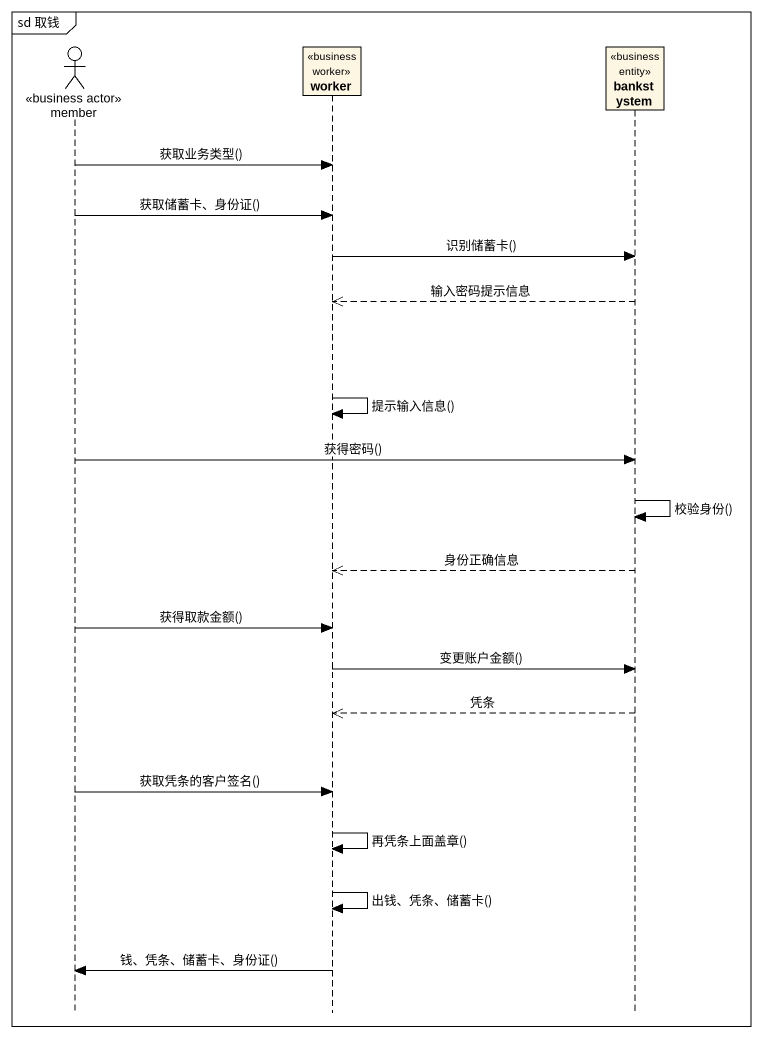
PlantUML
@startuml
mainframe sd 取钱
hide footbox
actor member <<business actor>>
participant worker <<business worker>>
participant bankstystem <<business entity>>

member -> worker : 获取业务类型()
member -> worker : 获取储蓄卡、身份证()
worker -> bankstystem : 识别储蓄卡()
bankstystem -->> worker : 输入密码提示信息
worker -> worker : 提示输入信息()
member -> bankstystem : 获得密码()
bankstystem -> bankstystem : 校验身份()
bankstystem -->> worker : 身份正确信息
member -> worker : 获得取款金额()
worker -> bankstystem : 变更账户金额()
bankstystem -->> worker : 凭条
member -> worker : 获取凭条的客户签名()
worker -> worker : 再凭条上面盖章()
worker -> worker : 出钱、凭条、储蓄卡()
worker -> member : 钱、凭条、储蓄卡、身份证()
@enduml
